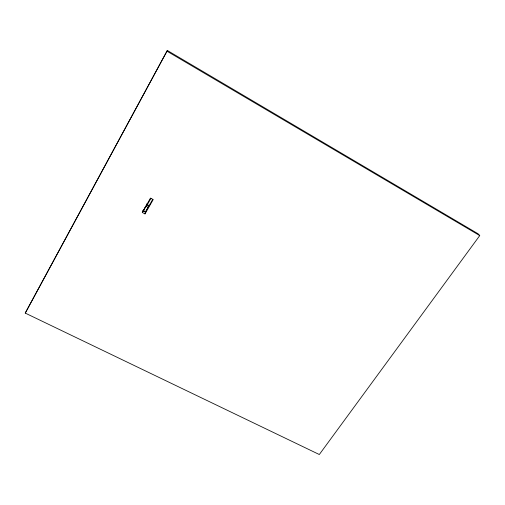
<?xml version="1.0" encoding="UTF-8"?>
<svg xmlns="http://www.w3.org/2000/svg" width="505" height="505" viewBox="0 0 505 505"><rect width="100%" height="100%" fill="white"/><g stroke="black" fill="none" stroke-linecap="round" stroke-linejoin="round"><path stroke-width="0.76" d="M146.886 204.424L146.381 206.551L147.416 204.74L149.139 205.661M142.568 211.311L142.284 212.46L144.998 213.905L145.408 212.176L152.775 199.273M148.104 207.473L146.292 206.501L146.93 203.812M25.25 313.094L167.344 50.475L478.084 233.783L479.75 235.595L319.311 454.525L25.25 313.094L167.344 50.475M143.149 211.109L144.954 207.688M143.578 210.654L147.119 204.052M145.642 211.753L148.116 207.132M142.284 212.46L150.471 198.099L153.198 199.57L144.998 213.905M146.292 206.501L150.963 198.32M143.079 210.421L145.838 211.892M142.707 210.736L145.408 212.176M167.054 51.226L479.75 235.595"/></g></svg>
